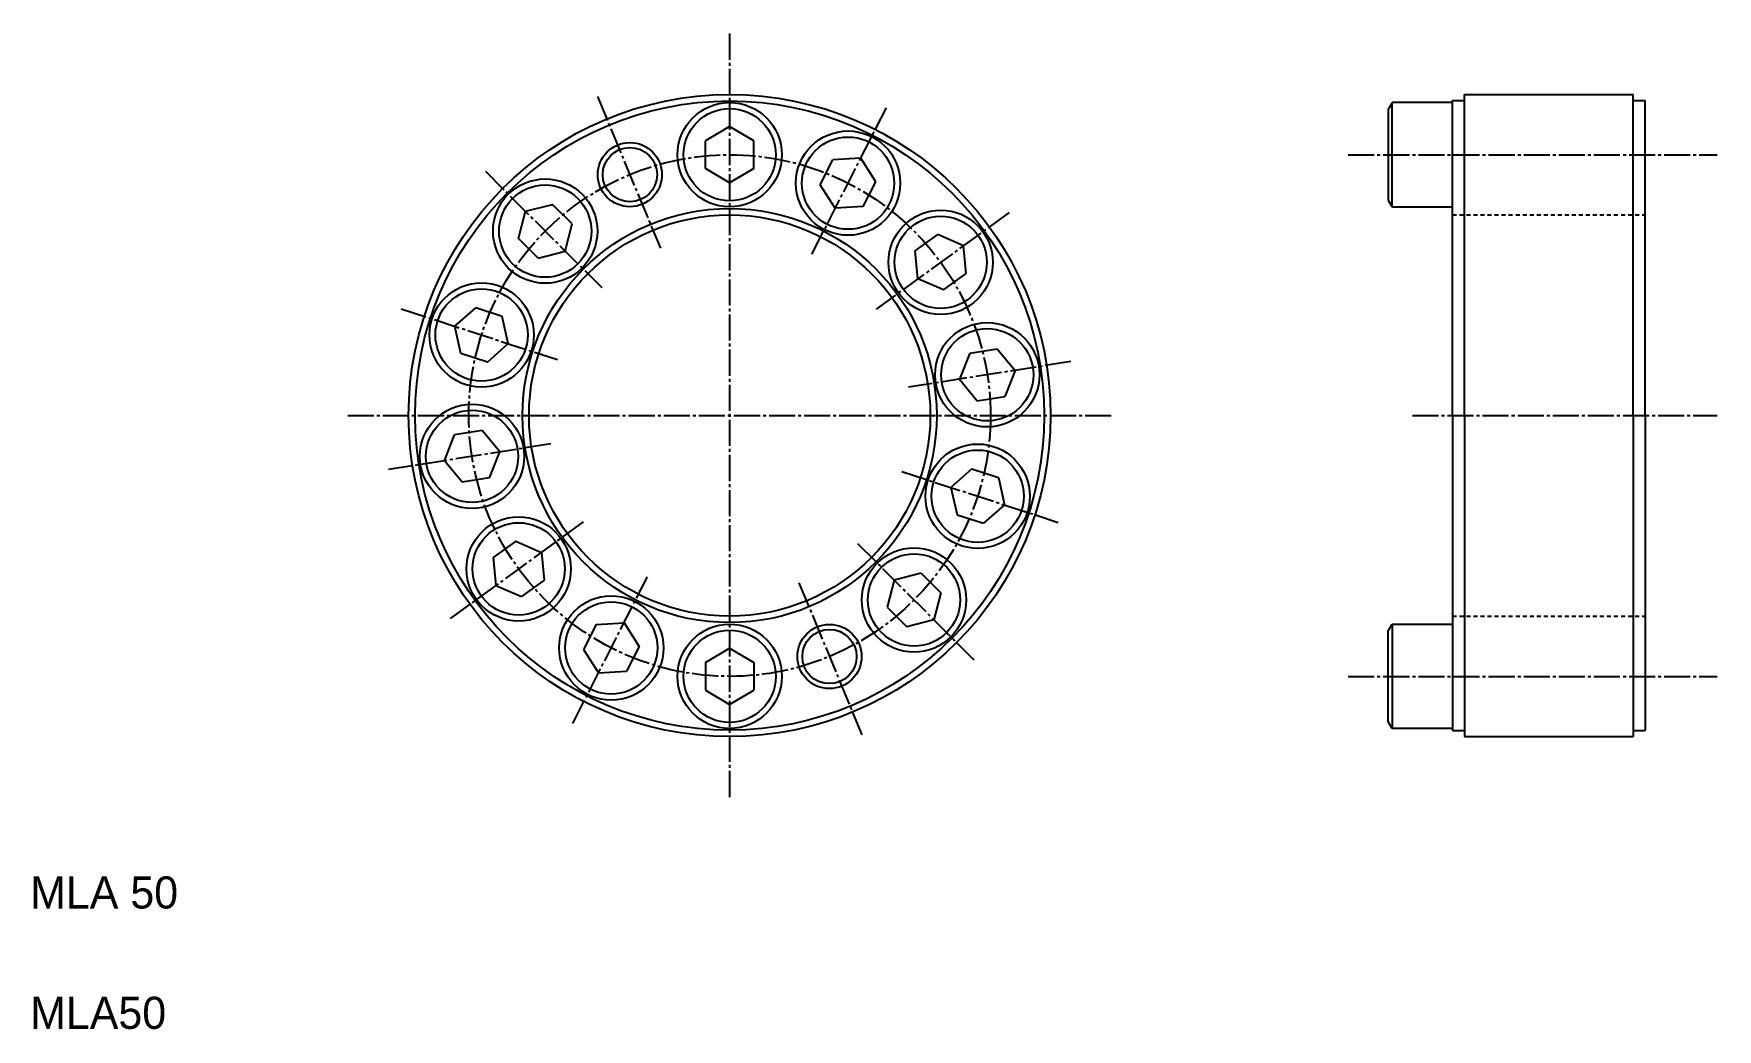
# Model space of a CAD drawing. Extents: x 10 to 220, y 10 to 134.
import ezdxf

# ---------------------------------------------------------------- set-up
doc = ezdxf.new("R2010")
doc.units = 0
doc.header["$LTSCALE"] = 0.25
doc.linetypes.add('CENTER', pattern=[17.5, 13, -1.5, 1.5, -1.5])
doc.linetypes.add('DASHED', pattern=[3.5, 2, -1.5])
doc.layers.get('0').update_dxf_attribs({"linetype": 'CONTINUOUS'})
doc.layers.add('CENTER', color=1, linetype='CENTER')

msp = doc.modelspace()

# ---------------------------------------------------------------- linework, layer by layer
for p, q in [((188.73, 86.43), (188.73, 126.43)), ((188.73, 126.43), (209.73, 126.43)), ((209.73, 86.43), (209.73, 126.43)), ((179.73, 125.43), (179.23, 124.56)), ((179.23, 124.56), (179.23, 113.29)), ((179.73, 112.43), (179.73, 125.43)), ((187.23, 125.43), (179.73, 125.43)), ((187.23, 86.43), (187.23, 125.68)), ((187.23, 125.68), (188.73, 125.68)), ((187.23, 112.43), (187.23, 125.43)), ((209.73, 125.68), (211.23, 125.68)), ((211.23, 86.43), (211.23, 125.68)), ((97.16, 122.43), (94.16, 120.66)), ((100.16, 120.66), (97.16, 122.43)), ((94.16, 117.2), (94.16, 120.66)), ((100.16, 117.2), (100.16, 120.66)), ((108.46, 115.2), (110.03, 118.29)), ((113.51, 118.5), (110.03, 118.29)), ((115.38, 115.57), (113.51, 118.5)), ((97.16, 115.43), (94.16, 117.2)), ((100.16, 117.2), (97.16, 115.43)), ((113.8, 112.48), (115.38, 115.57)), ((110.33, 112.27), (108.46, 115.2)), ((179.23, 113.29), (179.73, 112.43)), ((70.84, 108.51), (71.71, 111.88)), ((71.71, 111.88), (75.08, 112.75)), ((77.53, 110.31), (75.08, 112.75)), ((113.8, 112.48), (110.33, 112.27)), ((179.73, 112.43), (187.23, 112.43)), ((76.66, 106.93), (77.53, 110.31)), ((73.29, 106.06), (70.84, 108.51)), ((120.29, 106.94), (123.09, 108.98)), ((126.29, 107.59), (123.09, 108.98)), ((126.62, 104.12), (126.29, 107.59)), ((73.29, 106.06), (76.66, 106.93)), ((120.63, 103.47), (120.29, 106.94)), ((123.82, 102.09), (120.63, 103.47)), ((123.82, 102.09), (126.62, 104.12)), ((62.93, 97.55), (65.53, 99.86)), ((68.83, 98.79), (65.53, 99.86)), ((69.58, 95.39), (68.83, 98.79)), ((63.68, 94.15), (62.93, 97.55)), ((66.97, 93.08), (69.58, 95.39)), ((127.08, 94.2), (130.5, 94.75)), ((130.5, 94.75), (132.72, 92.06)), ((66.97, 93.08), (63.68, 94.15)), ((127.08, 94.2), (125.81, 90.96)), ((125.81, 90.96), (128.02, 88.28)), ((132.72, 92.06), (131.44, 88.82)), ((128.02, 88.28), (131.44, 88.82)), ((187.23, 86.43), (187.23, 47.18)), ((188.73, 86.43), (188.73, 46.43)), ((209.73, 86.43), (209.73, 46.43)), ((211.23, 86.43), (211.23, 47.18)), ((61.61, 80.8), (62.88, 84.04)), ((66.31, 84.58), (62.88, 84.04)), ((68.52, 81.89), (66.31, 84.58)), ((67.24, 78.65), (68.52, 81.89)), ((63.82, 78.11), (61.61, 80.8)), ((127.35, 79.77), (124.74, 77.47)), ((127.35, 79.77), (130.65, 78.7)), ((67.24, 78.65), (63.82, 78.11)), ((130.65, 78.7), (131.4, 75.3)), ((124.74, 77.47), (125.5, 74.07)), ((125.5, 74.07), (128.79, 73)), ((131.4, 75.3), (128.79, 73)), ((130.1, 74.15), (130.1, 74.15)), ((130.75, 74.73), (130.75, 74.73)), ((70.51, 70.77), (67.71, 68.73)), ((70.51, 70.77), (73.7, 69.38)), ((73.7, 69.38), (74.04, 65.92)), ((67.71, 68.73), (68.04, 65.27)), ((68.04, 65.27), (71.23, 63.88)), ((74.04, 65.92), (71.23, 63.88)), ((117.67, 65.92), (116.8, 62.55)), ((121.04, 66.79), (117.67, 65.92)), ((121.04, 66.79), (123.49, 64.34)), ((123.49, 64.34), (122.62, 60.97)), ((116.8, 62.55), (119.25, 60.1)), ((122.62, 60.97), (119.25, 60.1)), ((80.52, 60.38), (78.95, 57.29)), ((80.52, 60.38), (84, 60.59)), ((84, 60.59), (85.87, 57.65)), ((179.23, 59.56), (179.73, 60.43)), ((179.23, 48.29), (179.23, 59.56)), ((179.73, 60.43), (179.73, 47.43)), ((179.73, 60.43), (187.23, 60.43)), ((187.23, 60.43), (187.23, 47.43)), ((78.95, 57.29), (80.82, 54.35)), ((85.87, 57.65), (84.3, 54.56)), ((94.16, 55.66), (97.16, 57.43)), ((97.16, 57.43), (100.16, 55.66)), ((80.82, 54.35), (84.3, 54.56)), ((94.16, 55.66), (94.16, 52.2)), ((100.16, 55.66), (100.16, 52.2)), ((94.16, 52.2), (97.16, 50.43)), ((97.16, 50.43), (100.16, 52.2)), ((179.73, 47.43), (179.23, 48.29)), ((187.23, 47.43), (179.73, 47.43)), ((187.23, 47.18), (188.73, 47.18)), ((188.73, 46.43), (209.73, 46.43)), ((209.73, 47.18), (211.23, 47.18))]:
    msp.add_line(p, q)
at = {"color": 3, "linetype": 'DASHED'}
for p, q in [((187.23, 111.43), (211.23, 111.43)), ((187.23, 61.43), (211.23, 61.43))]:
    msp.add_line(p, q, dxfattribs=at)
for centre, radius in [((97.16, 86.43), 40), ((97.16, 86.43), 39.2), ((97.16, 118.93), 6.5), ((97.16, 118.93), 5.75), ((111.92, 115.39), 6.5), ((84.73, 116.45), 3.38), ((111.92, 115.39), 5.75), ((74.18, 109.41), 6.5), ((74.18, 109.41), 5.75), ((97.16, 86.43), 25.8), ((97.16, 86.43), 25), ((123.46, 105.53), 6.5), ((123.46, 105.53), 5.75), ((66.25, 96.47), 6.5), ((66.25, 96.47), 5.75), ((129.26, 91.51), 6.5), ((129.26, 91.51), 5.75), ((65.06, 81.34), 6.5), ((65.06, 81.34), 5.75), ((128.07, 76.38), 6.5), ((128.07, 76.38), 5.75), ((70.87, 67.32), 6.5), ((70.87, 67.32), 5.75), ((120.14, 63.45), 6.5), ((120.14, 63.45), 5.75), ((82.41, 57.47), 6.5), ((82.41, 57.47), 5.75), ((97.16, 53.93), 6.5), ((97.16, 53.93), 5.75), ((109.6, 56.4), 3.38)]:
    msp.add_circle(centre, radius)
at = {"color": 3}
for centre in [(84.73, 116.45), (109.6, 56.4)]:
    msp.add_circle(centre, 4, dxfattribs=at)
at = {"layer": 'CENTER', "color": 1, "linetype": 'CENTER'}
for p, q in [((97.16, 134.02), (97.16, 38.84)), ((174.23, 118.93), (220.23, 118.93)), ((49.57, 86.43), (144.75, 86.43)), ((182.23, 86.43), (220.23, 86.43)), ((174.23, 53.93), (220.23, 53.93))]:
    msp.add_line(p, q, dxfattribs=at)
at = {"layer": 'CENTER'}
for p, q in [((80.69, 126.2), (88.53, 107.27)), ((107.4, 106.52), (116.71, 124.79)), ((66.72, 116.87), (81.22, 102.38)), ((131.99, 111.73), (115.41, 99.68)), ((56.22, 99.73), (75.71, 93.4)), ((139.68, 93.16), (119.44, 89.96)), ((74.89, 82.9), (54.64, 79.69)), ((118.61, 79.46), (138.11, 73.12)), ((78.92, 73.17), (62.34, 61.12)), ((113.11, 70.48), (127.6, 55.99)), ((77.62, 48.07), (86.92, 66.33)), ((105.79, 65.59), (113.64, 46.65))]:
    msp.add_line(p, q, dxfattribs=at)
at = {"layer": 'CENTER', "color": 1, "linetype": 'CENTER'}
msp.add_circle((97.16, 86.43), 32.5, dxfattribs=at)

# ---------------------------------------------------------------- texts
for s, p in [('MLA 50', (10, 25)), ('MLA50', (10, 10))]:
    msp.add_text(s, height=4).set_placement(p)

doc.saveas('drawing.dxf')
